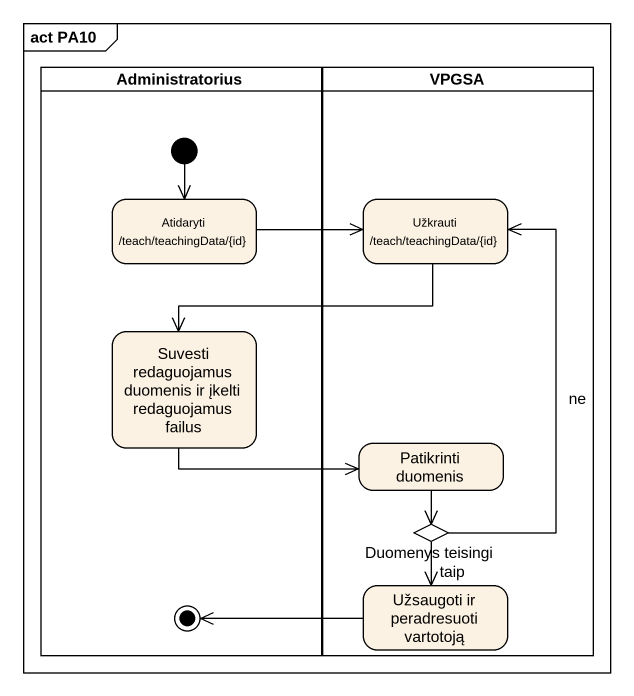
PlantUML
@startuml
mainframe act PA10
hide empty description
state Administratorius <<partition>> {
  state "Atidaryti /teach/teachingData/{id}" as Atidaryti_teach
  state "Suvesti redaguojamus duomenis ir įkelti redaguojamus failus" as Suvesti_redaguojamus
  state final1 <<end>>
  [*] --> Atidaryti_teach
}
state VPGSA <<partition>> {
  state "Užkrauti /teach/teachingData/{id}" as Užkrauti_teach_teachingData
  state "Patikrinti duomenis" as Patikrinti_duomenis
  state "Duomenys teisingi" as Duomenys_teisingi <<choice>>
  state "Užsaugoti ir peradresuoti vartotoją" as Užsaugoti_ir_peradresuoti
}
Atidaryti_teach -right-> Užkrauti_teach_teachingData
Užkrauti_teach_teachingData --> Suvesti_redaguojamus
Suvesti_redaguojamus -right-> Patikrinti_duomenis
Patikrinti_duomenis --> Duomenys_teisingi
Duomenys_teisingi -up-> Užkrauti_teach_teachingData : ne
Duomenys_teisingi --> Užsaugoti_ir_peradresuoti : taip
Užsaugoti_ir_peradresuoti -left-> final1
@enduml
